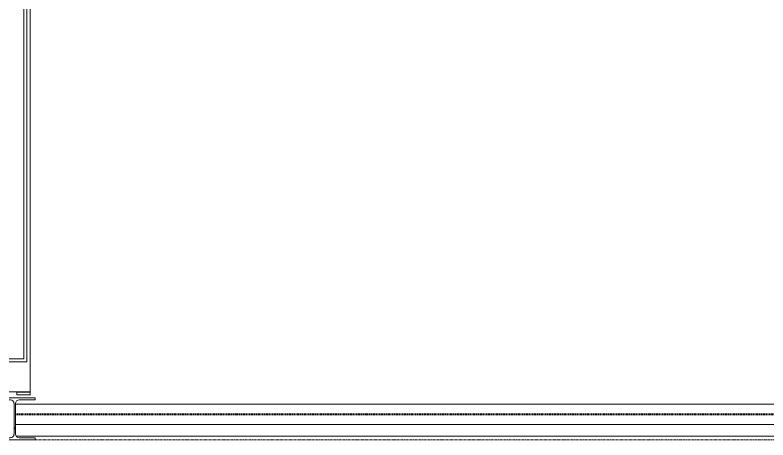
# Model space of a CAD drawing. Header units: inches. Extents: x 21035 to 27089, y -23277 to -20247.
# Drawn here: x 24244 to 24391.2, y -22787.3 to -22704.2 of the extents above; entities that cross this region are included whole.
import ezdxf

# ---------------------------------------------------------------- set-up
doc = ezdxf.new("R2010")
doc.units = ezdxf.units.IN
doc.header["$MEASUREMENT"] = 0
doc.linetypes.add('Grid Line 1_2_', pattern=[0.875, 0.5, -0.125, 0.125, -0.125])
doc.linetypes.add('Hidden 1_8_', pattern=[0.1875, 0.125, -0.0625])
for name, color, linetype, lineweight in [('A-WALL', 113, 'Continuous', 13), ('A-WALL-PATT', 111, 'Continuous', 25), ('I-WALL', 2, 'Continuous', 13), ('S-BEAM', 12, 'Continuous', 13), ('S-COLS', 52, 'Continuous', 13), ('S-GRID', 1, 'Continuous', 9)]:
    doc.layers.add(name, color=color, linetype=linetype, lineweight=lineweight)

# ---------------------------------------------------------------- blocks, each defined once
blk = doc.blocks.new('W-Wide Flange-Column - B2_E-V4-RCP - First Floor')
at = {"layer": 'S-COLS', "lineweight": 9}
h = blk.add_hatch(dxfattribs=at)
h.set_pattern_fill('FP_3', color=8, style=0, pattern_type=2)
h.set_pattern_definition([(225, (24243.89, -22783.178), (19.00703, -19.00703), []), (225, (24243.89, -22811.978), (19.00703, -19.00703), [])])
h.paths.add_polyline_path([(-4, 4.13), (-4, 3.69), (-0.84, 3.69), (-0.35, 3.49), (-0.14, 3), (-0.14, -3), (-0.35, -3.49), (-0.84, -3.69), (-4, -3.69), (-4, -4.12), (4, -4.12), (4, -3.69), (0.84, -3.69), (0.35, -3.49), (0.14, -3), (0.14, 3), (0.35, 3.49), (0.84, 3.69), (4, 3.69), (4, 4.13), (3.12, 4.13)], flags=0)
at = {"layer": 'S-COLS', "color": 7}
for p, q in [((-4, 4.13), (4, 4.13)), ((-4, 3.69), (-4, 4.13)), ((-0.84, 3.69), (-4, 3.69)), ((-0.14, -3), (-0.14, 3)), ((0.14, 3), (0.14, -3)), ((4, 3.69), (0.84, 3.69)), ((4, 4.13), (4, 3.69)), ((-4, -4.12), (-4, -3.69)), ((-4, -3.69), (-0.84, -3.69)), ((4, -4.12), (-4, -4.12)), ((0.84, -3.69), (4, -3.69)), ((4, -3.69), (4, -4.12))]:
    blk.add_line(p, q, dxfattribs=at)
for centre, start, end in [((-0.84, 3), 360, 90), ((0.84, 3), 90, 180), ((-0.84, -3), 270, 0), ((0.84, -3), 180, 270)]:
    blk.add_arc(centre, 0.691, start, end, dxfattribs=at)
blk = doc.blocks.new('W-Wide Flange - 1_-3_ deep-V9-RCP - First Floor')
at = {"layer": 'S-BEAM', "color": 8, "lineweight": 9}
for p, q in [((24246.89, -22777.93), (24246.89, -22370.3)), ((24240.89, -22777.93), (24246.89, -22777.93)), ((24244.27, -22778.02), (24244.27, -22778.46)), ((24246.89, -22777.99), (24245.16, -22777.99)), ((24246.89, -22777.93), (24246.89, -22777.99)), ((24246.89, -22778.5), (24246.89, -22777.99)), ((24245.16, -22778.5), (24246.89, -22778.5)), ((24246.89, -22778.5), (24246.89, -22778.55))]:
    blk.add_line(p, q, dxfattribs=at)
for centre, start_param, end_param in [((24245.16, -22778.02), 1.570796, 3.141593), ((24245.16, -22778.46), 3.141593, 4.712389)]:
    blk.add_ellipse(centre, major_axis=(0.89, 0), ratio=0.041631, start_param=start_param, end_param=end_param, dxfattribs=at)
blk = doc.blocks.new('W-Wide Flange - W12X19-1732174-RCP - First Floor')
at = {"layer": 'S-BEAM', "color": 8, "lineweight": 9}
for p, q in [((0.14, 2), (289.36, 2)), ((0.14, -2.01), (289.36, -2.01))]:
    blk.add_line(p, q, dxfattribs=at)
at = {"layer": 'S-BEAM', "color": 8, "linetype": 'Hidden 1_8_', "lineweight": 9}
for p, q in [((0.14, 0.12), (289.36, 0.12)), ((0.14, -0.12), (289.36, -0.12))]:
    blk.add_line(p, q, dxfattribs=at)

msp = doc.modelspace()

# ---------------------------------------------------------------- hatches: boundary and pattern name
at = {"layer": 'A-WALL-PATT', "lineweight": 9}
h = msp.add_hatch(dxfattribs=at)
h.set_pattern_fill('FP_10', color=8, style=0, pattern_type=2)
h.set_pattern_definition([(0, (0, 0), (61.44, 15.36), [2.534, -43.546, 2.534, -43.546, -245.76]), (0, (0, 0), (61.44, 15.36), [-92.16, 2.534, -89.626, 2.534, -43.546, -107.52]), (0, (0, 0), (61.44, 15.36), [-230.4, 2.534, -28.186, 2.534, -74.266]), (120, (23.04, 7.68), (-44.02215, 45.528601), [2.534, -43.546, 2.534, -43.546, -245.76]), (120, (23.04, 7.68), (-44.02215, 45.528601), [-92.16, 2.534, -89.626, 2.534, -43.546, -107.52]), (120, (23.04, 7.68), (-44.02215, 45.528601), [-230.4, 2.534, -28.186, 2.534, -74.266]), (240, (30.72, 38.4), (-17.41785, -60.888601), [2.534, -43.546, 2.534, -43.546, -245.76]), (240, (30.72, 38.4), (-17.41785, -60.888601), [-92.16, 2.534, -89.626, 2.534, -43.546, -107.52]), (240, (30.72, 38.4), (-17.41785, -60.888601), [-230.4, 2.534, -28.186, 2.534, -74.266])])
h.paths.add_polyline_path([(24245.64023, -22772.05281), (24246.26523, -22772.05281), (24246.26523, -22685.30281), (24245.64023, -22685.30763), (24245.64023, -22771.42781)], flags=0)

# ---------------------------------------------------------------- linework, layer by layer
at = {"layer": 'A-WALL', "color": 7}
for p, q in [((24245.64023, -22771.42781), (24245.64023, -22516.74031)), ((24245.64023, -22771.42781), (24242.14023, -22771.42781)), ((24244.19009, -22786.55281), (24533.09036, -22786.55281))]:
    msp.add_line(p, q, dxfattribs=at)
at = {"layer": 'I-WALL', "color": 7}
for p, q in [((24246.26523, -22516.11531), (24246.26523, -22772.05281)), ((24246.26523, -22772.05281), (24241.51523, -22772.05281))]:
    msp.add_line(p, q, dxfattribs=at)
at = {"layer": 'S-GRID', "linetype": 'Grid Line 1_2_'}
msp.add_line((26557.32365, -22787.30281), (21678.63847, -22787.30281), dxfattribs=at)
msp.add_line((26557.32365, -22787.30281), (21678.63847, -22787.30281), dxfattribs=at)

# ---------------------------------------------------------------- block references
at = {"layer": 'S-BEAM', "color": 8, "lineweight": 9}
msp.add_blockref('W-Wide Flange - 1_-3_ deep-V9-RCP - First Floor', (0, 0), dxfattribs=at)
at = {"layer": 'S-BEAM', "color": 8, "lineweight": 9, "rotation": 180}
msp.add_blockref('W-Wide Flange - W12X19-1732174-RCP - First Floor', (24533.39023, -22782.30281), dxfattribs=at)
at = {"layer": 'S-COLS', "color": 8, "lineweight": 9, "rotation": 180}
msp.add_blockref('W-Wide Flange-Column - B2_E-V4-RCP - First Floor', (24243.89023, -22783.17781), dxfattribs=at)

doc.saveas('drawing.dxf')
